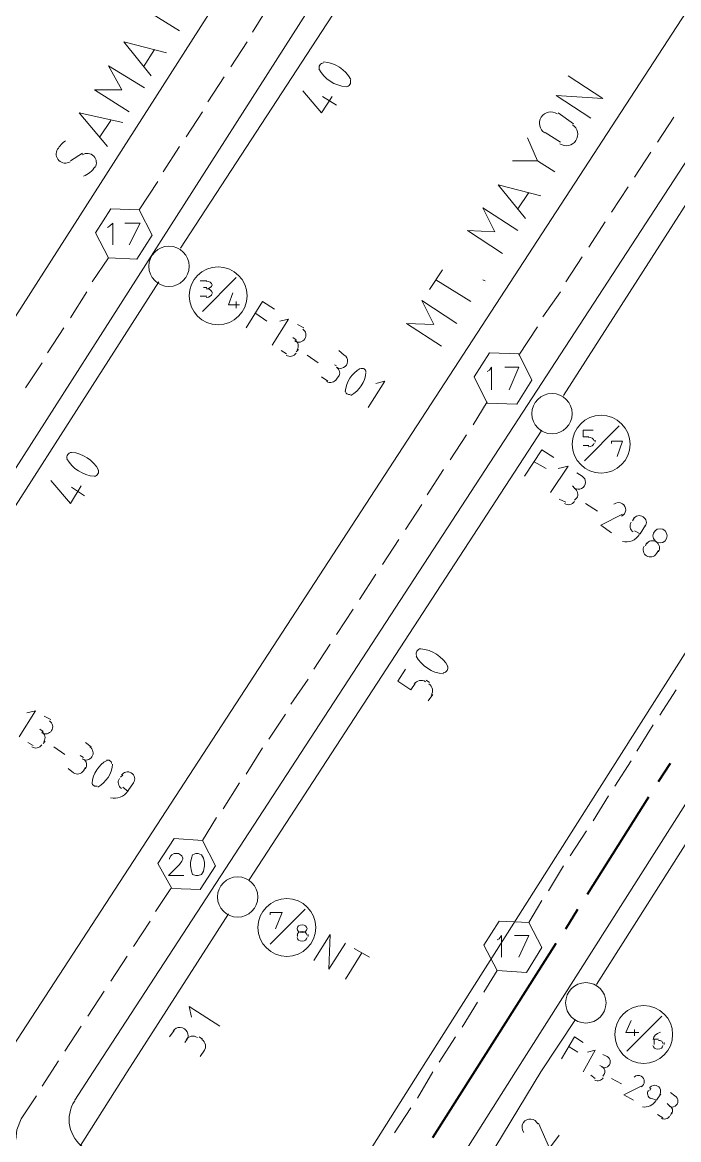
# Model space of a CAD drawing. Header units: millimetres. Extents: x 0.6 to 28.7, y 3.6 to 37.8.
# Drawn here: x 11.949 to 14.457, y 16.507 to 20.777 of the extents above; entities that cross this region are included whole.
import ezdxf

# ---------------------------------------------------------------- set-up
doc = ezdxf.new("R2010")
doc.units = ezdxf.units.MM
for name, color, linetype, true_color in [('PDF_Cable-565', 23, 'Continuous', 0xdd8a6e), ('PDF_Cable-840', 151, 'Continuous', 0x7fbfff), ('PDF_STHC01', 8, 'Continuous', 0x808080), ('PDF_STLINE01', 8, 'Continuous', 0x808080), ('PDF_STPNUM01', 8, 'Continuous', 0x808080), ('PDF_STSYM01', 8, 'Continuous', 0x808080), ('PDF_STTEXT01', 8, 'Continuous', 0x808080)]:
    doc.layers.add(name, color=color, linetype=linetype, true_color=true_color)
for name, color, linetype in [('PDF_Passives-TapOffs', 7, 'Continuous'), ('PDF_RDFIN01', 4, 'Continuous'), ('PDF_RDTEXT01', 5, 'Continuous')]:
    doc.layers.add(name, color=color, linetype=linetype)

msp = doc.modelspace()

# ---------------------------------------------------------------- linework, layer by layer
at = {"layer": 'PDF_Cable-565', "lineweight": 13}
for points in [[(12.829, 20.7396), (12.8915, 20.8396)], [(12.7456, 20.6061), (12.8081, 20.702)], [(12.658, 20.4727), (12.7205, 20.5686)], [(12.5746, 20.3393), (12.6371, 20.4352)], [(14.376, 20.3184), (14.4385, 20.4143)], [(12.487, 20.2058), (12.5496, 20.3017)], [(14.2884, 20.185), (14.3509, 20.2809)], [(12.3953, 20.0599), (12.4662, 20.1683)], [(14.2008, 20.0515), (14.2634, 20.1475)], [(14.1133, 19.9181), (14.1758, 20.014)], [(12.216, 19.7847), (12.2785, 19.8764)], [(14.0257, 19.7847), (14.0882, 19.8806)], [(12.1326, 19.6471), (12.1951, 19.7471)], [(13.9381, 19.6512), (14.0048, 19.7471)], [(12.045, 19.5136), (12.1076, 19.6095)], [(13.8464, 19.5053), (13.9173, 19.6137)], [(11.9616, 19.3802), (12.0242, 19.4761)], [(13.6713, 19.2384), (13.7255, 19.326)], [(13.5837, 19.105), (13.6462, 19.2009)], [(13.4961, 18.9716), (13.5587, 19.0675)], [(13.4127, 18.8381), (13.4753, 18.934)], [(13.3252, 18.7047), (13.3877, 18.8006)], [(13.2376, 18.5713), (13.3001, 18.6672)], [(13.15, 18.4378), (13.2126, 18.5337)], [(13.0625, 18.3044), (13.125, 18.4003)], [(12.9749, 18.171), (13.0416, 18.2669)], [(14.3843, 18.1293), (14.4469, 18.2252)], [(12.8915, 18.0375), (12.9541, 18.1334)], [(14.2967, 17.9917), (14.3593, 18.0917)], [(12.8039, 17.9041), (12.8665, 18.0042)], [(14.2133, 17.8582), (14.2759, 17.9541)], [(12.7164, 17.7707), (12.7789, 17.8707)], [(14.1299, 17.7248), (14.1883, 17.8207)], [(12.6371, 17.6497), (12.6914, 17.7373)], [(14.0424, 17.5913), (14.1049, 17.6873)], [(13.959, 17.4579), (14.0174, 17.5538)], [(12.4578, 17.3787), (12.5162, 17.4663)], [(13.8839, 17.337), (13.934, 17.4204)], [(12.3744, 17.2453), (12.437, 17.3412)], [(12.2869, 17.1118), (12.3494, 17.2077)], [(13.713, 17.0701), (13.763, 17.1535)], [(12.1993, 16.9784), (12.2619, 17.0743)], [(13.6296, 16.9367), (13.6879, 17.0326)], [(12.1117, 16.8449), (12.1743, 16.9409)], [(13.542, 16.8032), (13.6045, 16.8992)], [(12.0242, 16.7115), (12.0867, 16.8074)], [(13.4586, 16.6656), (13.517, 16.7657)], [(11.9241, 16.5072), (11.9283, 16.5447), (11.945, 16.5864), (12.0033, 16.674)], [(13.371, 16.5322), (13.4336, 16.6281)]]:
    msp.add_lwpolyline(points, dxfattribs=at)
at = {"layer": 'PDF_Cable-840', "lineweight": 40}
for points in [[(14.3801, 17.8749), (14.426, 17.9458)], [(14.1091, 17.4454), (14.3426, 17.8165)], [(14.0257, 17.312), (14.0716, 17.387)], [(13.517, 16.5155), (13.7213, 16.8366), (13.9882, 17.2578)]]:
    msp.add_lwpolyline(points, dxfattribs=at)
at = {"layer": 'PDF_Passives-TapOffs', "lineweight": 9}
for points in [[(12.2785, 19.8764), (12.387, 19.8722), (12.4453, 19.964), (12.3953, 20.0599), (12.2869, 20.0641), (12.2285, 19.9723)], [(13.7255, 19.3218), (13.8381, 19.3177), (13.8964, 19.4094), (13.8464, 19.5095), (13.7338, 19.5136), (13.6754, 19.4219)], [(12.5204, 17.4663), (12.6288, 17.4621), (12.6872, 17.5538), (12.6371, 17.6497), (12.5287, 17.6581), (12.4662, 17.5622)], [(12.6121, 17.5997), (12.5996, 17.5955), (12.5954, 17.583), (12.5913, 17.5663), (12.5913, 17.5538), (12.5954, 17.533), (12.5996, 17.5205), (12.6121, 17.5163), (12.6205, 17.5163), (12.633, 17.5205), (12.6413, 17.533), (12.6455, 17.5538), (12.6455, 17.5663), (12.6413, 17.583), (12.633, 17.5955), (12.6205, 17.5997)], [(13.8839, 17.337), (13.7713, 17.3412), (13.713, 17.2494), (13.763, 17.1535), (13.8756, 17.1452), (13.934, 17.2411)]]:
    msp.add_lwpolyline(points, close=True, dxfattribs=at)
for points in [[(12.2869, 20.0641), (12.2869, 20.0641)], [(12.3953, 20.0599), (12.3953, 20.0599)], [(12.2744, 19.9932), (12.2827, 19.9973), (12.2952, 20.0098), (12.2952, 19.9265)], [(12.3578, 19.9265), (12.3995, 20.0098), (12.3411, 20.0098)], [(12.2285, 19.9723), (12.2285, 19.9723)], [(12.4453, 19.964), (12.4453, 19.964)], [(12.387, 19.8722), (12.387, 19.8722)], [(13.7338, 19.5136), (13.7338, 19.5136)], [(13.8464, 19.5095), (13.8464, 19.5095)], [(13.7255, 19.4428), (13.7338, 19.4469), (13.7421, 19.4594), (13.7421, 19.3719)], [(13.8089, 19.3719), (13.8464, 19.4594), (13.7922, 19.4594)], [(13.6754, 19.4219), (13.6754, 19.4219)], [(13.8964, 19.4094), (13.8964, 19.4094)], [(13.8381, 19.3177), (13.8381, 19.3177)], [(12.5287, 17.6581), (12.5287, 17.6581)], [(12.6371, 17.6497), (12.6371, 17.6497)], [(12.512, 17.5788), (12.512, 17.583), (12.5162, 17.5913), (12.5204, 17.5955), (12.5287, 17.5997), (12.5454, 17.5997), (12.5537, 17.5955), (12.5579, 17.5913), (12.5621, 17.583), (12.5621, 17.5788), (12.5579, 17.5705), (12.5496, 17.558), (12.5079, 17.5163), (12.5663, 17.5163)], [(12.4662, 17.5622), (12.4662, 17.5622)], [(12.6872, 17.5538), (12.6872, 17.5538)], [(12.6288, 17.4621), (12.6288, 17.4621)], [(13.7713, 17.3412), (13.7713, 17.3412)], [(13.763, 17.2703), (13.7713, 17.2744), (13.7797, 17.2869), (13.7797, 17.2036)], [(13.8464, 17.2036), (13.8839, 17.2869), (13.8297, 17.2869)], [(13.713, 17.2494), (13.713, 17.2494)], [(13.934, 17.2411), (13.934, 17.2411)], [(13.763, 17.1535), (13.763, 17.1535)], [(13.8756, 17.1452), (13.8756, 17.1452)]]:
    msp.add_lwpolyline(points, dxfattribs=at)
at = {"layer": 'PDF_RDFIN01', "lineweight": 0}
for points in [[(13.2793, 15.8901), (13.8339, 16.7657), (18.9461, 24.8177), (20.0803, 26.6065)], [(10.6606, 17.6789), (13.7255, 22.4742)], [(10.915, 17.4954), (14.0132, 22.345)], [(11.8949, 16.8366), (15.089, 21.7445)], [(12.1493, 16.6573), (12.2202, 16.7657), (15.3767, 21.6152)], [(13.0291, 16.0735), (13.4669, 16.7657), (16.2357, 21.1315)]]:
    msp.add_lwpolyline(points, dxfattribs=at)
msp.add_arc((12.2591, 16.5834), 0.1313, 146.9476, 235.8105, dxfattribs=at)
at = {"layer": 'PDF_RDTEXT01', "lineweight": 13}
for points in [[(12.5496, 20.7437), (12.4161, 20.8271)], [(12.4412, 20.5728), (12.3369, 20.702), (12.4995, 20.6603)], [(12.4537, 20.6729), (12.412, 20.6061)], [(12.3578, 20.4352), (12.2243, 20.5186), (12.3286, 20.5186), (12.2785, 20.6103), (12.4161, 20.5269)], [(14.1216, 20.4102), (13.9882, 20.4977), (14.1675, 20.4852), (14.034, 20.5728)], [(12.2744, 20.3017), (12.166, 20.431), (12.3327, 20.3935)], [(13.9965, 20.431), (14.0549, 20.3893)], [(12.2869, 20.4018), (12.2452, 20.3393)], [(13.8214, 20.2475), (13.9173, 20.2475), (13.8798, 20.3351)], [(14.0048, 20.3184), (13.9465, 20.3559)], [(12.1326, 20.2475), (12.1785, 20.2767)], [(13.9173, 20.2475), (13.984, 20.2058)], [(13.8714, 20.0265), (13.7672, 20.1558), (13.9298, 20.1141)], [(13.8839, 20.1266), (13.8422, 20.0641)], [(13.7838, 19.8931), (13.6504, 19.9807), (13.7547, 19.9765), (13.7088, 20.0682), (13.8422, 19.9807)], [(13.5045, 19.7555), (13.5545, 19.8305)], [(13.6629, 19.7096), (13.5295, 19.793)], [(13.7171, 19.7888), (13.7088, 19.793)], [(13.5503, 19.5387), (13.4169, 19.6262), (13.5211, 19.6221), (13.4753, 19.7138), (13.6087, 19.6262)]]:
    msp.add_lwpolyline(points, dxfattribs=at)
msp.add_lwpolyline([(12.1142, 20.3242, 0.094476), (12.0837, 20.2917, 0.787413), (12.1315, 20.2435)], format="xyb", dxfattribs=at)
for centre, radius, start, end in [((13.9688, 20.3906), 0.0438, 56.9141, 236.9141), ((14.0272, 20.3489), 0.0438, 236.9141, 56.9141), ((12.1966, 20.2405), 0.0354, 328.3158, 121.1852), ((12.1423, 20.2822), 0.1022, 293.5057, 325.7725)]:
    msp.add_arc(centre, radius, start, end, dxfattribs=at)
at = {"layer": 'PDF_STHC01', "lineweight": 0}
for points in [[(12.6288, 19.7888), (12.6538, 19.7888)], [(12.6371, 19.6721), (12.7664, 19.8014)], [(12.6538, 19.7305), (12.6288, 19.7305)], [(12.6538, 19.7638), (12.6413, 19.7638)], [(12.6747, 19.7471), (12.6747, 19.743)], [(12.7539, 19.743), (12.7372, 19.6971), (12.7789, 19.6971)], [(12.7664, 19.7096), (12.7664, 19.6846)], [(14.1133, 19.1926), (14.0924, 19.1926), (14.0924, 19.2176), (14.1299, 19.2176)], [(14.0966, 19.1008), (14.23, 19.2343)], [(14.1383, 19.1717), (14.1383, 19.1801)], [(14.2217, 19.1175), (14.2425, 19.1759), (14.2008, 19.1759), (14.2008, 19.1675)], [(14.0924, 19.1592), (14.1133, 19.1592)], [(12.8957, 17.2536), (13.0291, 17.387)], [(12.9165, 17.312), (12.9415, 17.3745), (12.8957, 17.3745), (12.8957, 17.3662)], [(12.9999, 17.2828), (12.9999, 17.2911)], [(13.0416, 17.2911), (13.0416, 17.2828)], [(14.2759, 16.9617), (14.255, 16.9158), (14.3051, 16.9158)], [(14.2592, 16.8449), (14.3926, 16.9784)], [(14.2884, 16.9283), (14.2884, 16.9033)], [(14.3801, 16.8908), (14.3635, 16.8908), (14.3635, 16.87)], [(14.401, 16.87), (14.401, 16.8783)]]:
    msp.add_lwpolyline(points, dxfattribs=at)
for centre in [(12.697, 19.7317), (14.1606, 19.1646), (12.9597, 17.3173), (14.3233, 16.9087)]:
    msp.add_circle(centre, 0.1105, dxfattribs=at)
for points in [[(12.674, 19.7734), (12.674, 19.7815), (12.6638, 19.788), (12.6511, 19.788)], [(12.6511, 19.7589), (12.6638, 19.7589), (12.674, 19.7654), (12.674, 19.7734)], [(12.674, 19.7443), (12.674, 19.7523), (12.6638, 19.7588), (12.6511, 19.7588)], [(12.6511, 19.7255), (12.6638, 19.7255), (12.674, 19.732), (12.674, 19.7401)], [(14.1335, 19.1771), (14.1335, 19.1852), (14.1233, 19.1917), (14.1106, 19.1917)], [(14.1106, 19.1542), (14.1233, 19.1542), (14.1335, 19.1607), (14.1335, 19.1688)], [(13.018, 17.3277), (13.0077, 17.3277), (12.9993, 17.3212), (12.9993, 17.3131)], [(12.9993, 17.3131), (12.9993, 17.3051), (13.0077, 17.2985), (13.018, 17.2985)], [(13.018, 17.3027), (13.0077, 17.3027), (12.9993, 17.2962), (12.9993, 17.2881)], [(13.0368, 17.3131), (13.0368, 17.3212), (13.0284, 17.3277), (13.018, 17.3277)], [(13.018, 17.2985), (13.0284, 17.2985), (13.0368, 17.3051), (13.0368, 17.3131)], [(13.0368, 17.2881), (13.0368, 17.2962), (13.0284, 17.3027), (13.018, 17.3027)], [(12.9993, 17.2798), (12.9993, 17.2717), (13.0077, 17.2652), (13.018, 17.2652)], [(13.018, 17.2652), (13.0284, 17.2652), (13.0368, 17.2717), (13.0368, 17.2798)], [(14.3876, 16.9172), (14.3712, 16.913), (14.3599, 16.9022), (14.3588, 16.8897)], [(14.3587, 16.867), (14.3587, 16.8589), (14.3671, 16.8524), (14.3775, 16.8524)], [(14.3775, 16.8524), (14.3878, 16.8524), (14.3962, 16.8589), (14.3962, 16.867)], [(14.392, 16.8827), (14.3887, 16.885), (14.3842, 16.8861), (14.3797, 16.8856)], [(14.3961, 16.8739), (14.3967, 16.8771), (14.3952, 16.8804), (14.392, 16.8827)]]:
    msp.add_open_spline(points, degree=3, dxfattribs=at)
at = {"layer": 'PDF_STLINE01', "lineweight": 0}
for points in [[(13.4419, 21.2775), (12.5537, 19.9139)], [(14.9097, 20.7437), (14.0174, 19.351)], [(12.4704, 19.7847), (11.6072, 18.4378)], [(13.934, 19.2176), (12.8164, 17.4996)], [(14.9973, 18.4462), (14.1425, 17.0993)], [(12.7372, 17.3703), (12.3494, 16.7657), (11.995, 16.207)], [(14.0632, 16.9659), (13.9298, 16.7657), (13.125, 15.4355)]]:
    msp.add_lwpolyline(points, dxfattribs=at)
at = {"layer": 'PDF_STPNUM01', "lineweight": 0}
for points in [[(12.8039, 19.6095), (12.8665, 19.7096), (12.9124, 19.6804)], [(12.8415, 19.6638), (12.8832, 19.6346)], [(12.904, 19.5428), (12.9666, 19.6429), (12.9332, 19.6346)], [(12.9999, 19.6221), (13.0249, 19.6095)], [(12.9957, 19.5637), (12.9832, 19.572)], [(12.9582, 19.5095), (12.9374, 19.522)], [(13.0041, 19.5261), (12.9957, 19.5178)], [(13.0374, 19.5053), (13.0791, 19.4761)], [(13.15, 19.4636), (13.1417, 19.4678)], [(13.1167, 19.4052), (13.0917, 19.4219)], [(13.271, 19.3051), (13.3335, 19.4052), (13.3001, 19.3969)], [(13.8672, 19.0424), (13.934, 19.1425), (13.9798, 19.1133)], [(13.9048, 19.0967), (13.9506, 19.0716)], [(13.9673, 18.9799), (14.034, 19.08), (13.9965, 19.0716)], [(14.0257, 18.9424), (14.0007, 18.9549)], [(14.1008, 18.9382), (14.1466, 18.909)], [(14.2425, 18.8965), (14.1591, 18.8548), (14.2008, 18.8256)], [(14.2884, 18.884), (14.2801, 18.8715)], [(14.2884, 18.834), (14.3092, 18.8214), (14.3301, 18.8548)], [(14.3301, 18.7756), (14.3343, 18.7881)], [(11.9366, 18.0459), (11.9992, 18.1459), (11.9658, 18.1376)], [(12.0325, 18.1251), (12.0575, 18.1126)], [(12.0283, 18.0667), (12.0158, 18.075)], [(11.9908, 18.0125), (11.97, 18.025)], [(12.0367, 18.0292), (12.0283, 18.0208)], [(12.191, 18.025), (12.2118, 18.0083)], [(12.07, 18.0083), (12.1117, 17.9791)], [(12.1826, 17.9666), (12.1701, 17.975)], [(12.3327, 17.8999), (12.3244, 17.8916)], [(12.3327, 17.854), (12.3536, 17.8374)], [(13.0625, 17.191), (13.125, 17.2911), (13.1208, 17.1577), (13.1834, 17.2578)], [(13.1834, 17.1202), (13.2459, 17.2202)], [(13.2168, 17.2369), (13.2751, 17.2036)], [(14.009, 16.8158), (14.0591, 16.8992), (14.0924, 16.8783)], [(14.0382, 16.8616), (14.0716, 16.8408)], [(14.0924, 16.7657), (14.1383, 16.8491), (14.1091, 16.8408)], [(14.1383, 16.7407), (14.1216, 16.7532)], [(14.1716, 16.7574), (14.1675, 16.749)], [(14.2008, 16.7407), (14.2384, 16.7199)], [(14.3134, 16.7115), (14.2467, 16.6782), (14.2842, 16.6573)], [(14.3509, 16.7032), (14.3468, 16.6948)], [(14.3509, 16.6656), (14.3718, 16.6573), (14.3885, 16.6823)], [(14.4302, 16.6114), (14.426, 16.5989)], [(14.3968, 16.5906), (14.376, 16.6031)]]:
    msp.add_lwpolyline(points, dxfattribs=at)
for points in [[(13.1584, 19.522), (13.1792, 19.5053, -1), (13.1492, 19.4588, -0.414213), (13.1575, 19.4209)], [(13.1584, 19.4261), (13.15, 19.4136, -0.414213), (13.1117, 19.4046)], [(14.0674, 19.055), (14.0882, 19.0424, -1), (14.0591, 18.9966), (14.0507, 19.0049)], [(14.0586, 18.9955, -0.414213), (14.0674, 18.9591), (14.0591, 18.9507)], [(14.2388, 18.8899, 0.59055), (14.2423, 18.937, 0.338564), (14.2095, 18.9348)], [(14.3801, 18.7589), (14.3718, 18.7464, -1), (14.3255, 18.7749)], [(12.191, 17.9291), (12.1826, 17.9166, -0.414213), (12.1451, 17.9083), (12.1243, 17.9249)], [(12.3536, 17.8415), (12.3744, 17.8707, 1), (12.3281, 17.8992)], [(14.1675, 16.8324), (14.1842, 16.8241, -1.000001), (14.1617, 16.7845)], [(14.1722, 16.7554, 0.414214), (14.1633, 16.7866), (14.155, 16.7907)], [(14.3132, 16.7091, 0.590551), (14.3141, 16.7491, 0.338563), (14.2864, 16.7458)], [(14.426, 16.6865), (14.4427, 16.674, -1.000001), (14.4202, 16.6344)], [(14.4307, 16.6053, 0.414214), (14.4218, 16.6365), (14.4135, 16.6448)]]:
    msp.add_lwpolyline(points, format="xyb", dxfattribs=at)
msp.add_circle((14.3858, 18.8143), 0.0271, dxfattribs=at)
for centre, radius, start, end in [((13.0055, 19.5816), 0.0271, 236.9868, 56.9868), ((12.9763, 19.5399), 0.0271, 326.9868, 56.9868), ((12.9722, 19.5274), 0.0271, 236.9868, 326.9868), ((13.2933, 19.3564), 0.1105, 118.7025, 175.2712), ((13.1515, 19.4482), 0.1105, 298.7025, 355.2712), ((13.2474, 19.4398), 0.0146, 3.4942, 110.4794), ((13.1974, 19.369), 0.0146, 183.4942, 290.4794), ((14.0355, 18.9603), 0.0271, 236.9868, 326.9868), ((14.3066, 18.8644), 0.0271, 326.9868, 146.9868), ((14.2982, 18.8519), 0.0271, 146.9868, 236.9868), ((14.2565, 18.8519), 0.0605, 255.9877, 326.9868), ((14.3566, 18.7685), 0.0271, 326.9868, 146.9868), ((12.0381, 18.0846), 0.0271, 236.9829, 56.9828), ((12.0089, 18.0429), 0.0271, 326.9829, 56.9828), ((12.0006, 18.0304), 0.0271, 236.9829, 326.9828), ((12.1924, 17.9845), 0.0271, 236.9829, 56.9828), ((12.1674, 17.9386), 0.0271, 326.9829, 56.9828), ((12.3258, 17.8594), 0.1105, 118.6985, 175.2672), ((12.184, 17.9512), 0.1105, 298.6985, 355.2672), ((12.2758, 17.9428), 0.0146, 3.4903, 110.4754), ((12.2299, 17.8719), 0.0146, 183.4903, 290.4754), ((12.3425, 17.8719), 0.0271, 146.9829, 236.9828), ((12.3008, 17.8719), 0.0605, 255.9837, 326.9828), ((14.1481, 16.7544), 0.0229, 240.012, 330.0121), ((14.365, 16.6918), 0.0229, 330.012, 150.0121), ((14.3274, 16.6793), 0.048, 259.013, 330.012), ((14.3608, 16.6835), 0.0229, 150.012, 240.0121), ((14.4025, 16.6084), 0.0229, 240.012, 330.0121)]:
    msp.add_arc(centre, radius, start, end, dxfattribs=at)
at = {"layer": 'PDF_STSYM01', "lineweight": 0}
for centre, radius in [((12.5093, 19.8443), 0.0771), ((13.973, 19.2814), 0.0771), ((12.772, 17.4341), 0.0771), ((14.1022, 17.0296), 0.0772)]:
    msp.add_circle(centre, radius, dxfattribs=at)
at = {"layer": 'PDF_STTEXT01', "lineweight": 0}
for points in [[(13.0821, 20.5986, 0.251965), (13.1865, 20.5307, 0.50396), (13.2024, 20.5556)], [(12.2405, 19.0658, 0.251965), (12.1369, 19.1333, 0.50396), (12.1206, 19.1079)], [(12.1193, 19.1091, 0.251965), (12.2241, 19.042, 0.50396), (12.2391, 19.0671)], [(13.5753, 18.3145, 0.251965), (13.4714, 18.3827, 0.50396), (13.455, 18.3574)], [(13.9182, 16.5668, 0.59055), (13.8639, 16.5721, 0.338563), (13.8656, 16.5341)]]:
    msp.add_lwpolyline(points, format="xyb", dxfattribs=at)
for points in [[(13.0208, 20.5144), (13.0917, 20.431), (13.1334, 20.4935)], [(13.0958, 20.4935), (13.15, 20.4602)], [(12.0575, 19.0258), (12.1326, 18.9382), (12.1743, 19.0049)], [(12.1368, 19.0008), (12.1868, 18.9674)], [(13.4503, 18.2502), (13.4336, 18.2252), (13.3835, 18.2585), (13.4127, 18.3044)], [(13.5045, 18.2544), (13.492, 18.2627)], [(13.5003, 18.1835), (13.517, 18.2085)], [(12.7039, 16.9409), (12.5871, 17.0159), (12.5954, 16.9742)], [(12.512, 16.8992), (12.5287, 16.9242)], [(12.5788, 16.8908), (12.5704, 16.8783)], [(12.6246, 16.8992), (12.6371, 16.8908)], [(12.6455, 16.8491), (12.6288, 16.8241)], [(13.9215, 16.5697), (13.9631, 16.4738), (14.0007, 16.5239)]]:
    msp.add_lwpolyline(points, dxfattribs=at)
for centre, radius, start, end in [((13.0889, 20.4949), 0.1314, 28.7026, 85.2711), ((13.1014, 20.6033), 0.0188, 93.4943, 200.4793), ((13.5685, 18.4182), 0.1314, 208.7087, 265.2772), ((13.556, 18.3098), 0.0188, 273.5004, 20.4854), ((13.4726, 18.2305), 0.0313, 56.9929, 146.993), ((13.4851, 18.2222), 0.0313, 326.9929, 56.993), ((12.551, 16.9045), 0.0313, 326.9929, 146.993), ((12.601, 16.8711), 0.0313, 56.9929, 146.993), ((12.6177, 16.8628), 0.0313, 326.9929, 56.993)]:
    msp.add_arc(centre, radius, start, end, dxfattribs=at)

doc.saveas('drawing.dxf')
